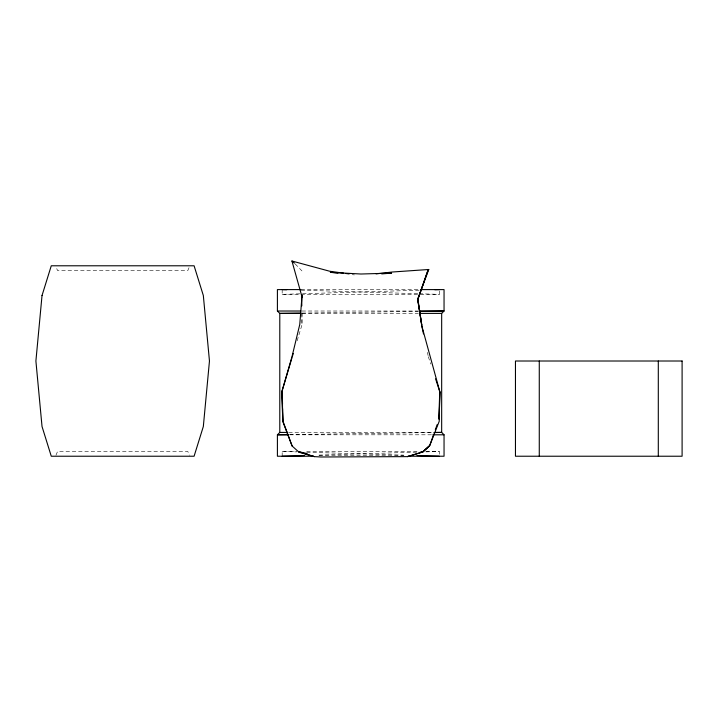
<?xml version="1.0" encoding="UTF-8"?>
<svg xmlns="http://www.w3.org/2000/svg" width="718" height="718" viewBox="0 0 718 718"><rect width="100%" height="100%" fill="white"/><g stroke="black" fill="none" stroke-linecap="round" stroke-linejoin="round"><path stroke-width="0.54" stroke-dasharray="3.59 2.69" d="M297.126 340.808L301.964 324.913L302.009 313.793M55.941 455.275L57.548 451.469L187.811 451.469L189.417 455.275M189.013 267.688L187.811 270.551L57.548 270.551L56.345 267.688M282.174 289.596L282.174 294.353L419.231 290.198M318.945 455.113L418.118 452.107M425.918 451.873L439.29 451.469L439.29 456.226M302.134 313.075L418.352 311.388M289.704 434.623L433.843 432.541M301.111 289.596L419.491 289.596M282.174 294.353L439.29 294.353L439.29 289.596M302.018 311.02L418.325 311.02M302.116 313.398L418.226 313.398M288.726 432.424L433.851 432.424M289.713 434.803L431.742 434.803M282.174 456.226L282.174 451.469L296.66 451.469M306.685 451.469L418.118 451.469M425.918 451.469L439.29 451.469M319.097 455.248L403.938 455.248M301.111 290.171L418.118 293.716M419.231 293.743L439.29 294.353M282.174 451.469L296.66 451.909M306.685 452.214L403.633 455.149M352.224 274.662L354.414 274.895M295.161 263.91L301.964 270.937M428.332 356.702L430.746 364.071M427.407 352.358L428.099 355.616M301.874 313.73L301.964 324.913"/><path stroke-width="1.08" d="M302.081 297.108L302.09 294.883L299.765 324.473L291.993 356.702L281.618 392.522L282.865 420.919L292.109 446.004L299.065 452.259L314.34 456.621L320.928 456.989L407.6 456.621L422.749 452.017L429.22 446.031L422.749 452.017M439.066 418.226L439.658 391.929L439.219 421.313L429.669 445.699L422.794 451.846L407.6 456.621M439.039 419.321L440.062 392.522L422.166 327.228L417.741 299.711L427.991 270.219L428.781 269.492L392.27 272.014L376.079 273.863M281.618 392.522L291.975 357.752M292.289 356.702L293.249 353.516M427.991 270.219L417.741 299.711L421.726 325.281L417.849 298.697L428.781 269.492M429.669 445.699L433.798 434.094M435.296 429.867L437.163 424.598M287.604 432.424L279.787 432.424L277.408 434.803L277.408 456.226L313.434 456.226M408.03 456.226L444.047 456.226L444.047 434.803L441.669 432.424L441.669 313.398L444.047 311.02L444.047 289.596L420.56 289.596M420.165 452.187L423.396 451.416M381.734 273.908L391.57 273.109L360.966 274.016L330.37 272.328L338.016 273.145M434.83 289.731L439.29 289.596M282.174 456.226L304.459 455.553M301.021 313.093L279.787 313.398L277.408 311.02L277.408 289.596L300.896 289.596M419.465 311.37L444.047 311.02L419.447 311.02M288.582 434.641L277.408 434.803L288.591 434.803M434.964 432.523L441.669 432.424L434.964 432.424M277.408 311.02L300.896 311.02M301.004 313.398L279.787 313.398L279.787 432.424M419.339 313.398L441.669 313.398M432.864 434.803L444.047 434.803M282.174 289.596L286.626 289.731M416.996 455.553L439.29 456.226M343.698 273.19L329.661 271.233L291.93 261.011L301.731 295.843L301.811 305.904M345.852 273.486L349.092 273.935M307.107 453.561L298.437 451.622L314.34 456.621M291.93 261.011L294.407 263.129M292.109 446.004L282.721 421.313L282.282 391.929L282.524 404.189M435.575 378.826L440.062 392.522M421.888 326.349L423.503 333.933M282.614 408.65L282.865 420.919M658.298 361.01L658.298 456.226M539.272 361.01L539.272 456.226M42.03 295.502L35.9 361.01L42.03 426.519L51.265 456.226L194.093 456.226L203.329 426.519L209.459 361.01L203.329 295.502L194.093 265.786L51.265 265.786L42.03 295.502M682.1 361.01L515.461 361.01L515.461 456.226L682.1 456.226L682.1 361.01"/></g></svg>
